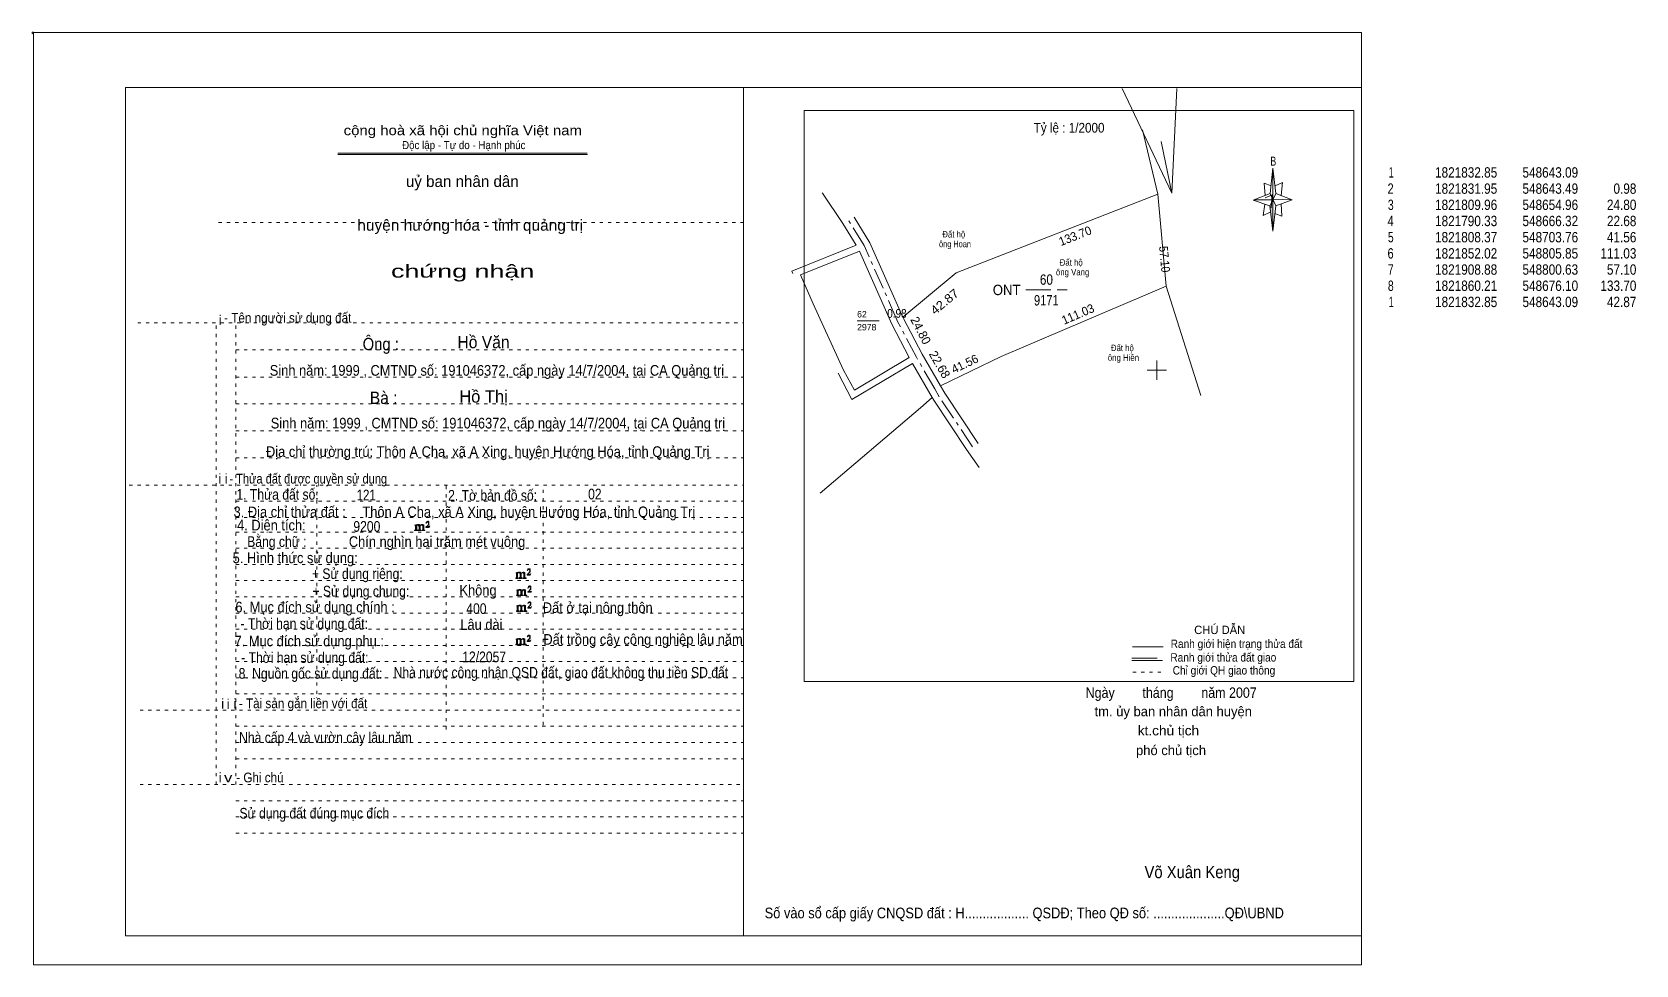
# Model space of a CAD drawing. Header units: centimetres. Extents: x -1.6 to 48, y -3.3 to 25.5.
import ezdxf
from ezdxf.enums import TextEntityAlignment as Align

# ---------------------------------------------------------------- set-up
doc = ezdxf.new("R2010")
doc.units = ezdxf.units.CM
doc.header["$LTSCALE"] = 0.13
for name, pattern in [('DOT_DASHED', [7.7, 5, -1.2, 0.3, -1.2]), ('DOTTED', [1.5, 0.3, -1.2]), ('LONG_DASHED', [7.5, 6, -1.5])]:
    doc.linetypes.add(name, pattern=pattern)
for name, color, linetype, lineweight in [('1', 7, 'DOTTED', 13), ('22', 7, 'Continuous', 13), ('33', 7, 'LONG_DASHED', 13), ('4', 7, 'Continuous', 13), ('5', 7, 'Continuous', 13), ('50', 7, 'Continuous', 13), ('52', 7, 'Continuous', 13), ('53', 7, 'Continuous', 13)]:
    doc.layers.add(name, color=color, linetype=linetype, lineweight=lineweight)
for name, color, linetype in [('10', 7, 'Continuous'), ('23', 7, 'Continuous'), ('30', 7, 'Continuous')]:
    doc.layers.add(name, color=color, linetype=linetype)

msp = doc.modelspace()

# ---------------------------------------------------------------- hatches: boundary and pattern name
at = {"layer": '5'}
msp.add_hatch(color=256, dxfattribs=at).paths.add_polyline_path([(36.77, 20.31), (36.77, 19.35), (36.67, 20.13)])
at = {"layer": '50'}
for points in [[(10.27, 10.13), (10.27, 10.12), (10.27, 10.11), (10.25, 10.11), (10.24, 10.11), (10.24, 10.1), (10.33, 10.1), (10.33, 10.11), (10.32, 10.11), (10.31, 10.11), (10.31, 10.12), (10.31, 10.13), (10.31, 10.24), (10.31, 10.25), (10.32, 10.26), (10.34, 10.26), (10.35, 10.26), (10.36, 10.26), (10.37, 10.25), (10.39, 10.22), (10.39, 10.13), (10.37, 10.12), (10.37, 10.11), (10.36, 10.11), (10.35, 10.11), (10.35, 10.1), (10.44, 10.1), (10.44, 10.11), (10.43, 10.11), (10.42, 10.11), (10.42, 10.12), (10.42, 10.13), (10.42, 10.24), (10.44, 10.26), (10.45, 10.26), (10.46, 10.26), (10.49, 10.26), (10.49, 10.25), (10.5, 10.24), (10.5, 10.22), (10.5, 10.13), (10.5, 10.12), (10.49, 10.11), (10.49, 10.11), (10.47, 10.11), (10.47, 10.1), (10.56, 10.1), (10.56, 10.11), (10.55, 10.11), (10.54, 10.11), (10.53, 10.12), (10.53, 10.13), (10.53, 10.2), (10.53, 10.25), (10.53, 10.26), (10.52, 10.27), (10.5, 10.28), (10.47, 10.28), (10.46, 10.28), (10.44, 10.27), (10.41, 10.25), (10.41, 10.26), (10.4, 10.28), (10.39, 10.28), (10.37, 10.28), (10.35, 10.28), (10.34, 10.28), (10.32, 10.26), (10.31, 10.26), (10.31, 10.25), (10.31, 10.25), (10.31, 10.26), (10.31, 10.28), (10.24, 10.26), (10.24, 10.26), (10.25, 10.26), (10.27, 10.25), (10.27, 10.24), (10.27, 10.23)], [(10.69, 10.19), (10.72, 10.24), (10.72, 10.24), (10.71, 10.22), (10.69, 10.22), (10.68, 10.22), (10.63, 10.22), (10.66, 10.26), (10.67, 10.27), (10.69, 10.28), (10.69, 10.3), (10.69, 10.32), (10.69, 10.34), (10.69, 10.35), (10.69, 10.37), (10.68, 10.38), (10.67, 10.38), (10.66, 10.39), (10.65, 10.39), (10.63, 10.38), (10.63, 10.38), (10.62, 10.37), (10.61, 10.35), (10.59, 10.33), (10.61, 10.33), (10.61, 10.35), (10.62, 10.35), (10.63, 10.36), (10.65, 10.36), (10.66, 10.36), (10.67, 10.35), (10.68, 10.35), (10.68, 10.32), (10.68, 10.3), (10.66, 10.28), (10.66, 10.26), (10.65, 10.25), (10.59, 10.2), (10.59, 10.19)], [(13.39, 8.66), (13.39, 8.65), (13.39, 8.64), (13.38, 8.64), (13.37, 8.64), (13.37, 8.62), (13.45, 8.62), (13.45, 8.64), (13.44, 8.64), (13.43, 8.64), (13.43, 8.65), (13.43, 8.66), (13.43, 8.77), (13.43, 8.78), (13.44, 8.79), (13.47, 8.79), (13.48, 8.79), (13.49, 8.79), (13.5, 8.78), (13.51, 8.74), (13.51, 8.66), (13.5, 8.65), (13.5, 8.64), (13.49, 8.64), (13.48, 8.64), (13.48, 8.62), (13.57, 8.62), (13.57, 8.64), (13.55, 8.64), (13.54, 8.64), (13.54, 8.65), (13.54, 8.66), (13.54, 8.77), (13.57, 8.79), (13.58, 8.79), (13.59, 8.79), (13.61, 8.79), (13.61, 8.78), (13.62, 8.77), (13.62, 8.74), (13.62, 8.66), (13.62, 8.65), (13.61, 8.64), (13.61, 8.64), (13.6, 8.64), (13.6, 8.62), (13.69, 8.62), (13.69, 8.64), (13.67, 8.64), (13.66, 8.64), (13.65, 8.65), (13.65, 8.66), (13.65, 8.73), (13.65, 8.78), (13.65, 8.79), (13.64, 8.8), (13.62, 8.81), (13.6, 8.81), (13.59, 8.81), (13.57, 8.8), (13.53, 8.78), (13.53, 8.79), (13.52, 8.81), (13.51, 8.81), (13.5, 8.81), (13.48, 8.81), (13.47, 8.81), (13.44, 8.79), (13.43, 8.79), (13.43, 8.78), (13.43, 8.78), (13.43, 8.79), (13.43, 8.81), (13.37, 8.79), (13.37, 8.79), (13.38, 8.79), (13.39, 8.78), (13.39, 8.77), (13.39, 8.76)], [(13.82, 8.72), (13.84, 8.77), (13.84, 8.77), (13.83, 8.74), (13.82, 8.74), (13.81, 8.74), (13.75, 8.74), (13.79, 8.79), (13.8, 8.8), (13.82, 8.81), (13.82, 8.83), (13.82, 8.84), (13.82, 8.87), (13.82, 8.88), (13.82, 8.9), (13.81, 8.91), (13.8, 8.91), (13.79, 8.92), (13.77, 8.92), (13.75, 8.91), (13.75, 8.91), (13.74, 8.9), (13.73, 8.88), (13.72, 8.86), (13.73, 8.86), (13.73, 8.88), (13.74, 8.88), (13.75, 8.89), (13.77, 8.89), (13.79, 8.89), (13.8, 8.88), (13.81, 8.88), (13.81, 8.84), (13.81, 8.83), (13.79, 8.81), (13.79, 8.79), (13.77, 8.78), (13.72, 8.73), (13.72, 8.72)], [(13.41, 8.12), (13.41, 8.11), (13.41, 8.1), (13.4, 8.1), (13.39, 8.1), (13.39, 8.09), (13.48, 8.09), (13.48, 8.1), (13.47, 8.1), (13.45, 8.1), (13.45, 8.11), (13.45, 8.12), (13.45, 8.23), (13.45, 8.24), (13.47, 8.26), (13.49, 8.26), (13.5, 8.26), (13.51, 8.26), (13.52, 8.24), (13.53, 8.21), (13.53, 8.12), (13.52, 8.11), (13.52, 8.1), (13.51, 8.1), (13.5, 8.1), (13.5, 8.09), (13.59, 8.09), (13.59, 8.1), (13.58, 8.1), (13.57, 8.1), (13.57, 8.11), (13.57, 8.12), (13.57, 8.23), (13.59, 8.26), (13.6, 8.26), (13.61, 8.26), (13.63, 8.26), (13.63, 8.24), (13.64, 8.23), (13.64, 8.21), (13.64, 8.12), (13.64, 8.11), (13.63, 8.1), (13.63, 8.1), (13.62, 8.1), (13.62, 8.09), (13.71, 8.09), (13.71, 8.1), (13.7, 8.1), (13.69, 8.1), (13.67, 8.11), (13.67, 8.12), (13.67, 8.2), (13.67, 8.24), (13.67, 8.26), (13.66, 8.27), (13.64, 8.28), (13.62, 8.28), (13.61, 8.28), (13.59, 8.27), (13.55, 8.24), (13.55, 8.26), (13.54, 8.28), (13.53, 8.28), (13.52, 8.28), (13.5, 8.28), (13.49, 8.28), (13.47, 8.26), (13.45, 8.26), (13.45, 8.24), (13.45, 8.24), (13.45, 8.26), (13.45, 8.28), (13.39, 8.26), (13.39, 8.26), (13.4, 8.26), (13.41, 8.24), (13.41, 8.23), (13.41, 8.22)], [(13.84, 8.19), (13.86, 8.23), (13.86, 8.23), (13.85, 8.21), (13.84, 8.21), (13.83, 8.21), (13.77, 8.21), (13.81, 8.26), (13.82, 8.27), (13.84, 8.28), (13.84, 8.3), (13.84, 8.31), (13.84, 8.33), (13.84, 8.34), (13.84, 8.37), (13.83, 8.38), (13.82, 8.38), (13.81, 8.39), (13.8, 8.39), (13.77, 8.38), (13.77, 8.38), (13.76, 8.37), (13.75, 8.34), (13.74, 8.32), (13.75, 8.32), (13.75, 8.34), (13.76, 8.34), (13.77, 8.36), (13.8, 8.36), (13.81, 8.36), (13.82, 8.34), (13.83, 8.34), (13.83, 8.31), (13.83, 8.3), (13.81, 8.28), (13.81, 8.26), (13.8, 8.24), (13.74, 8.2), (13.74, 8.19)], [(13.41, 7.64), (13.41, 7.63), (13.41, 7.62), (13.4, 7.62), (13.39, 7.62), (13.39, 7.6), (13.47, 7.6), (13.47, 7.62), (13.46, 7.62), (13.45, 7.62), (13.45, 7.63), (13.45, 7.64), (13.45, 7.75), (13.45, 7.76), (13.46, 7.77), (13.49, 7.77), (13.5, 7.77), (13.51, 7.77), (13.52, 7.76), (13.53, 7.72), (13.53, 7.64), (13.52, 7.63), (13.52, 7.62), (13.51, 7.62), (13.5, 7.62), (13.5, 7.6), (13.59, 7.6), (13.59, 7.62), (13.57, 7.62), (13.56, 7.62), (13.56, 7.63), (13.56, 7.64), (13.56, 7.75), (13.59, 7.77), (13.6, 7.77), (13.61, 7.77), (13.63, 7.77), (13.63, 7.76), (13.64, 7.75), (13.64, 7.72), (13.64, 7.64), (13.64, 7.63), (13.63, 7.62), (13.63, 7.62), (13.62, 7.62), (13.62, 7.6), (13.71, 7.6), (13.71, 7.62), (13.69, 7.62), (13.68, 7.62), (13.67, 7.63), (13.67, 7.64), (13.67, 7.71), (13.67, 7.76), (13.67, 7.77), (13.66, 7.78), (13.64, 7.79), (13.62, 7.79), (13.61, 7.79), (13.59, 7.78), (13.55, 7.76), (13.55, 7.77), (13.54, 7.79), (13.53, 7.79), (13.52, 7.79), (13.5, 7.79), (13.49, 7.79), (13.46, 7.77), (13.45, 7.77), (13.45, 7.76), (13.45, 7.76), (13.45, 7.77), (13.45, 7.79), (13.39, 7.77), (13.39, 7.77), (13.4, 7.77), (13.41, 7.76), (13.41, 7.75), (13.41, 7.74)], [(13.84, 7.7), (13.86, 7.75), (13.86, 7.75), (13.85, 7.72), (13.84, 7.72), (13.83, 7.72), (13.77, 7.72), (13.81, 7.77), (13.82, 7.78), (13.84, 7.79), (13.84, 7.81), (13.84, 7.82), (13.84, 7.85), (13.84, 7.86), (13.84, 7.88), (13.83, 7.89), (13.82, 7.89), (13.81, 7.9), (13.79, 7.9), (13.77, 7.89), (13.77, 7.89), (13.76, 7.88), (13.75, 7.86), (13.74, 7.84), (13.75, 7.84), (13.75, 7.86), (13.76, 7.86), (13.77, 7.87), (13.79, 7.87), (13.81, 7.87), (13.82, 7.86), (13.83, 7.86), (13.83, 7.82), (13.83, 7.81), (13.81, 7.79), (13.81, 7.77), (13.79, 7.76), (13.74, 7.71), (13.74, 7.7)], [(13.39, 6.61), (13.39, 6.6), (13.39, 6.59), (13.38, 6.59), (13.37, 6.59), (13.37, 6.57), (13.45, 6.57), (13.45, 6.59), (13.44, 6.59), (13.43, 6.59), (13.43, 6.6), (13.43, 6.61), (13.43, 6.72), (13.43, 6.73), (13.44, 6.74), (13.47, 6.74), (13.48, 6.74), (13.49, 6.74), (13.5, 6.73), (13.51, 6.69), (13.51, 6.61), (13.5, 6.6), (13.5, 6.59), (13.49, 6.59), (13.48, 6.59), (13.48, 6.57), (13.57, 6.57), (13.57, 6.59), (13.55, 6.59), (13.54, 6.59), (13.54, 6.6), (13.54, 6.61), (13.54, 6.72), (13.57, 6.74), (13.58, 6.74), (13.59, 6.74), (13.61, 6.74), (13.61, 6.73), (13.62, 6.72), (13.62, 6.69), (13.62, 6.61), (13.62, 6.6), (13.61, 6.59), (13.61, 6.59), (13.6, 6.59), (13.6, 6.57), (13.69, 6.57), (13.69, 6.59), (13.67, 6.59), (13.66, 6.59), (13.65, 6.6), (13.65, 6.61), (13.65, 6.68), (13.65, 6.73), (13.65, 6.74), (13.64, 6.75), (13.62, 6.76), (13.6, 6.76), (13.59, 6.76), (13.57, 6.75), (13.53, 6.73), (13.53, 6.74), (13.52, 6.76), (13.51, 6.76), (13.5, 6.76), (13.48, 6.76), (13.47, 6.76), (13.44, 6.74), (13.43, 6.74), (13.43, 6.73), (13.43, 6.73), (13.43, 6.74), (13.43, 6.76), (13.37, 6.74), (13.37, 6.74), (13.38, 6.74), (13.39, 6.73), (13.39, 6.72), (13.39, 6.71)], [(13.82, 6.67), (13.84, 6.72), (13.84, 6.72), (13.83, 6.69), (13.82, 6.69), (13.81, 6.69), (13.75, 6.69), (13.79, 6.74), (13.8, 6.75), (13.82, 6.76), (13.82, 6.78), (13.82, 6.79), (13.82, 6.82), (13.82, 6.83), (13.82, 6.85), (13.81, 6.86), (13.8, 6.86), (13.79, 6.87), (13.77, 6.87), (13.75, 6.86), (13.75, 6.86), (13.74, 6.85), (13.73, 6.83), (13.72, 6.81), (13.73, 6.81), (13.73, 6.83), (13.74, 6.83), (13.75, 6.84), (13.77, 6.84), (13.79, 6.84), (13.8, 6.83), (13.81, 6.83), (13.81, 6.79), (13.81, 6.78), (13.79, 6.76), (13.79, 6.74), (13.77, 6.73), (13.72, 6.68), (13.72, 6.67)]]:
    msp.add_hatch(color=256, dxfattribs=at).paths.add_polyline_path(points)

# ---------------------------------------------------------------- linework, layer by layer
at = {"layer": '1', "linetype": 'Continuous'}
for p, q in [((1.31, -2.42), (1.31, 23.78)), ((1.31, 23.78), (39.51, 23.78)), ((20.41, -2.42), (20.41, 23.78)), ((39.51, -2.42), (39.51, 23.78)), ((7.87, 21.76), (15.58, 21.76)), ((7.87, 21.71), (15.59, 21.71)), ((36.67, 20.13), (36.16, 20.3)), ((1.31, -2.42), (39.51, -2.42))]:
    msp.add_line(p, q, dxfattribs=at)
at = {"layer": '1'}
for p, q in [((4.19, 19.61), (20.41, 19.61)), ((1.69, 16.51), (20.41, 16.51)), ((4.11, 2.25), (4.11, 16.51)), ((4.72, 2.25), (4.72, 16.51)), ((4.72, 15.68), (20.41, 15.68)), ((4.72, 14.84), (20.41, 14.84)), ((4.72, 14.01), (20.41, 14.01)), ((4.72, 13.18), (20.41, 13.18)), ((4.72, 12.34), (20.41, 12.34)), ((1.43, 11.5), (20.41, 11.5)), ((7.22, 5.05), (7.22, 11.5)), ((11.22, 3.95), (11.22, 11.5)), ((14.22, 4.09), (14.22, 11.5)), ((4.72, 11), (20.41, 11)), ((4.72, 10.5), (20.41, 10.5)), ((4.72, 10.05), (20.41, 10.05)), ((4.72, 9.55), (20.41, 9.55)), ((4.72, 9.05), (20.41, 9.05)), ((4.72, 8.55), (20.41, 8.55)), ((4.72, 8.05), (20.41, 8.05)), ((4.72, 7.55), (20.41, 7.55)), ((4.72, 7.05), (20.41, 7.05)), ((4.72, 6.55), (20.41, 6.55)), ((4.72, 6.05), (20.41, 6.05)), ((4.72, 5.55), (20.41, 5.55)), ((4.72, 5.05), (20.41, 5.05)), ((1.76, 4.55), (20.41, 4.55)), ((4.72, 4.05), (20.41, 4.05)), ((4.72, 3.55), (20.41, 3.55)), ((4.72, 3.05), (20.41, 3.05)), ((1.76, 2.25), (20.41, 2.25)), ((4.72, 1.75), (20.41, 1.75)), ((4.72, 1.25), (20.41, 1.25)), ((4.72, 0.75), (20.41, 0.75))]:
    msp.add_line(p, q, dxfattribs=at)
at = {"layer": '1', "linetype": 'Continuous'}
msp.add_lwpolyline([(-1.53, -3.32), (39.51, -3.32), (39.51, 25.48), (-1.53, 25.48)], close=True, dxfattribs=at)
msp.add_lwpolyline([(36.68, 19.93), (36.47, 19.83), (36.52, 20.18)], dxfattribs=at)
at = {"layer": '22'}
for p, q in [((32.74, 22.48), (33.21, 20.49)), ((33.64, 20.52), (33.32, 22.12)), ((33.21, 20.49), (33.47, 17.65)), ((33.47, 17.65), (34.54, 14.27))]:
    msp.add_line(p, q, dxfattribs=at)
for points in [[(33.8, 23.75), (33.64, 20.52), (32.11, 23.75)], [(23.89, 18.91), (23.48, 19.58), (22.85, 20.52), (22.84, 20.53)], [(33.21, 20.49), (26.98, 18.06), (25.33, 16.69)], [(25.33, 16.69), (24.31, 18.99), (23.83, 19.78)], [(21.93, 18.04), (21.9, 18.11), (23.89, 18.91)], [(23.99, 18.73), (22.17, 18), (22.56, 17.1), (22.56, 17.1), (23.5, 15.05), (23.84, 14.43), (25.53, 15.44)], [(23.99, 18.73), (24.99, 16.47), (25.53, 15.44)], [(26.5, 14.57), (28.37, 15.47), (33.47, 17.65)], [(26.5, 14.57), (25.93, 15.55), (25.35, 16.65), (25.33, 16.69)], [(23.33, 14.96), (23.76, 14.15), (25.63, 15.26)], [(27.69, 12.04), (27.3, 12.6), (26.29, 14.13), (26.24, 14.21), (25.63, 15.26)], [(27.66, 12.79), (26.63, 14.34), (26.5, 14.57)], [(22.78, 11.25), (25.88, 13.89), (26.24, 14.21)]]:
    msp.add_lwpolyline(points, dxfattribs=at)
at = {"layer": '22', "linetype": 'DOT_DASHED'}
for points in [[(25.15, 16.61), (24.14, 18.9), (23.66, 19.67)], [(26.32, 14.47), (25.75, 15.45), (25.17, 16.56), (25.15, 16.61)], [(27.49, 12.68), (26.46, 14.23), (26.32, 14.47)]]:
    msp.add_lwpolyline(points, dxfattribs=at)
at = {"layer": '33'}
msp.add_line((29.13, 17.53), (30.41, 17.53), dxfattribs=at)
at = {"layer": '4'}
for p, q in [((32.43, 6.51), (33.38, 6.51)), ((32.41, 6.08), (33.36, 6.08))]:
    msp.add_line(p, q, dxfattribs=at)
at = {"layer": '4', "linetype": 'LONG_DASHED'}
msp.add_line((32.41, 6.16), (33.36, 6.16), dxfattribs=at)
at = {"layer": '4', "linetype": 'DOTTED'}
msp.add_line((32.44, 5.72), (33.43, 5.72), dxfattribs=at)
at = {"layer": '4'}
msp.add_lwpolyline([(22.28, 23.07), (39.27, 23.07), (39.27, 5.43), (22.28, 5.43)], close=True, dxfattribs=at)
msp.add_circle((-1.55, 25.47), 0.025, dxfattribs=at)
at = {"layer": '5'}
for p, q in [((36.68, 20.51), (36.77, 21.29)), ((36.86, 20.51), (37.36, 20.31)), ((36.86, 20.13), (36.77, 19.35)), ((37.04, 19.81), (36.83, 19.89)), ((37.02, 20.19), (37.04, 19.81))]:
    msp.add_line(p, q, dxfattribs=at)
for points in [[(36.71, 20.75), (36.5, 20.83), (36.53, 20.45)], [(36.84, 20.75), (37.06, 20.85), (37.02, 20.45)], [(36.77, 20.31), (36.68, 20.51), (36.18, 20.31)], [(36.53, 20.37), (36.75, 20.47), (36.71, 20.07)], [(36.77, 20.31), (36.86, 20.13), (37.36, 20.31)]]:
    msp.add_lwpolyline(points, dxfattribs=at)
for points in [[(36.77, 21.29), (36.86, 20.51), (36.77, 20.31)], [(36.77, 20.31), (36.18, 20.31), (36.68, 20.51), (36.86, 20.13), (37.36, 20.31), (36.77, 20.33)], [(36.77, 20.31), (36.77, 19.35), (36.67, 20.13)]]:
    msp.add_lwpolyline(points, close=True, dxfattribs=at)
at = {"layer": '50'}
for points in [[(10.27, 10.13), (10.27, 10.12), (10.27, 10.11), (10.25, 10.11), (10.24, 10.11), (10.24, 10.1), (10.33, 10.1), (10.33, 10.11), (10.32, 10.11), (10.31, 10.11), (10.31, 10.12), (10.31, 10.13), (10.31, 10.24), (10.31, 10.25), (10.32, 10.26), (10.34, 10.26), (10.35, 10.26), (10.36, 10.26), (10.37, 10.25), (10.39, 10.22), (10.39, 10.13), (10.37, 10.12), (10.37, 10.11), (10.36, 10.11), (10.35, 10.11), (10.35, 10.1), (10.44, 10.1), (10.44, 10.11), (10.43, 10.11), (10.42, 10.11), (10.42, 10.12), (10.42, 10.13), (10.42, 10.24), (10.44, 10.26), (10.45, 10.26), (10.46, 10.26), (10.49, 10.26), (10.49, 10.25), (10.5, 10.24), (10.5, 10.22), (10.5, 10.13), (10.5, 10.12), (10.49, 10.11), (10.49, 10.11), (10.47, 10.11), (10.47, 10.1), (10.56, 10.1), (10.56, 10.11), (10.55, 10.11), (10.54, 10.11), (10.53, 10.12), (10.53, 10.13), (10.53, 10.2), (10.53, 10.25), (10.53, 10.26), (10.52, 10.27), (10.5, 10.28), (10.47, 10.28), (10.46, 10.28), (10.44, 10.27), (10.41, 10.25), (10.41, 10.26), (10.4, 10.28), (10.39, 10.28), (10.37, 10.28), (10.35, 10.28), (10.34, 10.28), (10.32, 10.26), (10.31, 10.26), (10.31, 10.25), (10.31, 10.25), (10.31, 10.26), (10.31, 10.28), (10.24, 10.26), (10.24, 10.26), (10.25, 10.26), (10.27, 10.25), (10.27, 10.24), (10.27, 10.23)], [(10.69, 10.19), (10.72, 10.24), (10.72, 10.24), (10.71, 10.22), (10.69, 10.22), (10.68, 10.22), (10.63, 10.22), (10.66, 10.26), (10.67, 10.27), (10.69, 10.28), (10.69, 10.3), (10.69, 10.32), (10.69, 10.34), (10.69, 10.35), (10.69, 10.37), (10.68, 10.38), (10.67, 10.38), (10.66, 10.39), (10.65, 10.39), (10.63, 10.38), (10.63, 10.38), (10.62, 10.37), (10.61, 10.35), (10.59, 10.33), (10.61, 10.33), (10.61, 10.35), (10.62, 10.35), (10.63, 10.36), (10.65, 10.36), (10.66, 10.36), (10.67, 10.35), (10.68, 10.35), (10.68, 10.32), (10.68, 10.3), (10.66, 10.28), (10.66, 10.26), (10.65, 10.25), (10.59, 10.2), (10.59, 10.19)], [(13.39, 8.66), (13.39, 8.65), (13.39, 8.64), (13.38, 8.64), (13.37, 8.64), (13.37, 8.62), (13.45, 8.62), (13.45, 8.64), (13.44, 8.64), (13.43, 8.64), (13.43, 8.65), (13.43, 8.66), (13.43, 8.77), (13.43, 8.78), (13.44, 8.79), (13.47, 8.79), (13.48, 8.79), (13.49, 8.79), (13.5, 8.78), (13.51, 8.74), (13.51, 8.66), (13.5, 8.65), (13.5, 8.64), (13.49, 8.64), (13.48, 8.64), (13.48, 8.62), (13.57, 8.62), (13.57, 8.64), (13.55, 8.64), (13.54, 8.64), (13.54, 8.65), (13.54, 8.66), (13.54, 8.77), (13.57, 8.79), (13.58, 8.79), (13.59, 8.79), (13.61, 8.79), (13.61, 8.78), (13.62, 8.77), (13.62, 8.74), (13.62, 8.66), (13.62, 8.65), (13.61, 8.64), (13.61, 8.64), (13.6, 8.64), (13.6, 8.62), (13.69, 8.62), (13.69, 8.64), (13.67, 8.64), (13.66, 8.64), (13.65, 8.65), (13.65, 8.66), (13.65, 8.73), (13.65, 8.78), (13.65, 8.79), (13.64, 8.8), (13.62, 8.81), (13.6, 8.81), (13.59, 8.81), (13.57, 8.8), (13.53, 8.78), (13.53, 8.79), (13.52, 8.81), (13.51, 8.81), (13.5, 8.81), (13.48, 8.81), (13.47, 8.81), (13.44, 8.79), (13.43, 8.79), (13.43, 8.78), (13.43, 8.78), (13.43, 8.79), (13.43, 8.81), (13.37, 8.79), (13.37, 8.79), (13.38, 8.79), (13.39, 8.78), (13.39, 8.77), (13.39, 8.76)], [(13.82, 8.72), (13.84, 8.77), (13.84, 8.77), (13.83, 8.74), (13.82, 8.74), (13.81, 8.74), (13.75, 8.74), (13.79, 8.79), (13.8, 8.8), (13.82, 8.81), (13.82, 8.83), (13.82, 8.84), (13.82, 8.87), (13.82, 8.88), (13.82, 8.9), (13.81, 8.91), (13.8, 8.91), (13.79, 8.92), (13.77, 8.92), (13.75, 8.91), (13.75, 8.91), (13.74, 8.9), (13.73, 8.88), (13.72, 8.86), (13.73, 8.86), (13.73, 8.88), (13.74, 8.88), (13.75, 8.89), (13.77, 8.89), (13.79, 8.89), (13.8, 8.88), (13.81, 8.88), (13.81, 8.84), (13.81, 8.83), (13.79, 8.81), (13.79, 8.79), (13.77, 8.78), (13.72, 8.73), (13.72, 8.72)], [(13.41, 8.12), (13.41, 8.11), (13.41, 8.1), (13.4, 8.1), (13.39, 8.1), (13.39, 8.09), (13.48, 8.09), (13.48, 8.1), (13.47, 8.1), (13.45, 8.1), (13.45, 8.11), (13.45, 8.12), (13.45, 8.23), (13.45, 8.24), (13.47, 8.26), (13.49, 8.26), (13.5, 8.26), (13.51, 8.26), (13.52, 8.24), (13.53, 8.21), (13.53, 8.12), (13.52, 8.11), (13.52, 8.1), (13.51, 8.1), (13.5, 8.1), (13.5, 8.09), (13.59, 8.09), (13.59, 8.1), (13.58, 8.1), (13.57, 8.1), (13.57, 8.11), (13.57, 8.12), (13.57, 8.23), (13.59, 8.26), (13.6, 8.26), (13.61, 8.26), (13.63, 8.26), (13.63, 8.24), (13.64, 8.23), (13.64, 8.21), (13.64, 8.12), (13.64, 8.11), (13.63, 8.1), (13.63, 8.1), (13.62, 8.1), (13.62, 8.09), (13.71, 8.09), (13.71, 8.1), (13.7, 8.1), (13.69, 8.1), (13.67, 8.11), (13.67, 8.12), (13.67, 8.2), (13.67, 8.24), (13.67, 8.26), (13.66, 8.27), (13.64, 8.28), (13.62, 8.28), (13.61, 8.28), (13.59, 8.27), (13.55, 8.24), (13.55, 8.26), (13.54, 8.28), (13.53, 8.28), (13.52, 8.28), (13.5, 8.28), (13.49, 8.28), (13.47, 8.26), (13.45, 8.26), (13.45, 8.24), (13.45, 8.24), (13.45, 8.26), (13.45, 8.28), (13.39, 8.26), (13.39, 8.26), (13.4, 8.26), (13.41, 8.24), (13.41, 8.23), (13.41, 8.22)], [(13.84, 8.19), (13.86, 8.23), (13.86, 8.23), (13.85, 8.21), (13.84, 8.21), (13.83, 8.21), (13.77, 8.21), (13.81, 8.26), (13.82, 8.27), (13.84, 8.28), (13.84, 8.3), (13.84, 8.31), (13.84, 8.33), (13.84, 8.34), (13.84, 8.37), (13.83, 8.38), (13.82, 8.38), (13.81, 8.39), (13.8, 8.39), (13.77, 8.38), (13.77, 8.38), (13.76, 8.37), (13.75, 8.34), (13.74, 8.32), (13.75, 8.32), (13.75, 8.34), (13.76, 8.34), (13.77, 8.36), (13.8, 8.36), (13.81, 8.36), (13.82, 8.34), (13.83, 8.34), (13.83, 8.31), (13.83, 8.3), (13.81, 8.28), (13.81, 8.26), (13.8, 8.24), (13.74, 8.2), (13.74, 8.19)], [(13.41, 7.64), (13.41, 7.63), (13.41, 7.62), (13.4, 7.62), (13.39, 7.62), (13.39, 7.6), (13.47, 7.6), (13.47, 7.62), (13.46, 7.62), (13.45, 7.62), (13.45, 7.63), (13.45, 7.64), (13.45, 7.75), (13.45, 7.76), (13.46, 7.77), (13.49, 7.77), (13.5, 7.77), (13.51, 7.77), (13.52, 7.76), (13.53, 7.72), (13.53, 7.64), (13.52, 7.63), (13.52, 7.62), (13.51, 7.62), (13.5, 7.62), (13.5, 7.6), (13.59, 7.6), (13.59, 7.62), (13.57, 7.62), (13.56, 7.62), (13.56, 7.63), (13.56, 7.64), (13.56, 7.75), (13.59, 7.77), (13.6, 7.77), (13.61, 7.77), (13.63, 7.77), (13.63, 7.76), (13.64, 7.75), (13.64, 7.72), (13.64, 7.64), (13.64, 7.63), (13.63, 7.62), (13.63, 7.62), (13.62, 7.62), (13.62, 7.6), (13.71, 7.6), (13.71, 7.62), (13.69, 7.62), (13.68, 7.62), (13.67, 7.63), (13.67, 7.64), (13.67, 7.71), (13.67, 7.76), (13.67, 7.77), (13.66, 7.78), (13.64, 7.79), (13.62, 7.79), (13.61, 7.79), (13.59, 7.78), (13.55, 7.76), (13.55, 7.77), (13.54, 7.79), (13.53, 7.79), (13.52, 7.79), (13.5, 7.79), (13.49, 7.79), (13.46, 7.77), (13.45, 7.77), (13.45, 7.76), (13.45, 7.76), (13.45, 7.77), (13.45, 7.79), (13.39, 7.77), (13.39, 7.77), (13.4, 7.77), (13.41, 7.76), (13.41, 7.75), (13.41, 7.74)], [(13.84, 7.7), (13.86, 7.75), (13.86, 7.75), (13.85, 7.72), (13.84, 7.72), (13.83, 7.72), (13.77, 7.72), (13.81, 7.77), (13.82, 7.78), (13.84, 7.79), (13.84, 7.81), (13.84, 7.82), (13.84, 7.85), (13.84, 7.86), (13.84, 7.88), (13.83, 7.89), (13.82, 7.89), (13.81, 7.9), (13.79, 7.9), (13.77, 7.89), (13.77, 7.89), (13.76, 7.88), (13.75, 7.86), (13.74, 7.84), (13.75, 7.84), (13.75, 7.86), (13.76, 7.86), (13.77, 7.87), (13.79, 7.87), (13.81, 7.87), (13.82, 7.86), (13.83, 7.86), (13.83, 7.82), (13.83, 7.81), (13.81, 7.79), (13.81, 7.77), (13.79, 7.76), (13.74, 7.71), (13.74, 7.7)], [(13.39, 6.61), (13.39, 6.6), (13.39, 6.59), (13.38, 6.59), (13.37, 6.59), (13.37, 6.57), (13.45, 6.57), (13.45, 6.59), (13.44, 6.59), (13.43, 6.59), (13.43, 6.6), (13.43, 6.61), (13.43, 6.72), (13.43, 6.73), (13.44, 6.74), (13.47, 6.74), (13.48, 6.74), (13.49, 6.74), (13.5, 6.73), (13.51, 6.69), (13.51, 6.61), (13.5, 6.6), (13.5, 6.59), (13.49, 6.59), (13.48, 6.59), (13.48, 6.57), (13.57, 6.57), (13.57, 6.59), (13.55, 6.59), (13.54, 6.59), (13.54, 6.6), (13.54, 6.61), (13.54, 6.72), (13.57, 6.74), (13.58, 6.74), (13.59, 6.74), (13.61, 6.74), (13.61, 6.73), (13.62, 6.72), (13.62, 6.69), (13.62, 6.61), (13.62, 6.6), (13.61, 6.59), (13.61, 6.59), (13.6, 6.59), (13.6, 6.57), (13.69, 6.57), (13.69, 6.59), (13.67, 6.59), (13.66, 6.59), (13.65, 6.6), (13.65, 6.61), (13.65, 6.68), (13.65, 6.73), (13.65, 6.74), (13.64, 6.75), (13.62, 6.76), (13.6, 6.76), (13.59, 6.76), (13.57, 6.75), (13.53, 6.73), (13.53, 6.74), (13.52, 6.76), (13.51, 6.76), (13.5, 6.76), (13.48, 6.76), (13.47, 6.76), (13.44, 6.74), (13.43, 6.74), (13.43, 6.73), (13.43, 6.73), (13.43, 6.74), (13.43, 6.76), (13.37, 6.74), (13.37, 6.74), (13.38, 6.74), (13.39, 6.73), (13.39, 6.72), (13.39, 6.71)], [(13.82, 6.67), (13.84, 6.72), (13.84, 6.72), (13.83, 6.69), (13.82, 6.69), (13.81, 6.69), (13.75, 6.69), (13.79, 6.74), (13.8, 6.75), (13.82, 6.76), (13.82, 6.78), (13.82, 6.79), (13.82, 6.82), (13.82, 6.83), (13.82, 6.85), (13.81, 6.86), (13.8, 6.86), (13.79, 6.87), (13.77, 6.87), (13.75, 6.86), (13.75, 6.86), (13.74, 6.85), (13.73, 6.83), (13.72, 6.81), (13.73, 6.81), (13.73, 6.83), (13.74, 6.83), (13.75, 6.84), (13.77, 6.84), (13.79, 6.84), (13.8, 6.83), (13.81, 6.83), (13.81, 6.79), (13.81, 6.78), (13.79, 6.76), (13.79, 6.74), (13.77, 6.73), (13.72, 6.68), (13.72, 6.67)]]:
    msp.add_lwpolyline(points, close=True, dxfattribs=at)
at = {"layer": '52'}
msp.add_line((23.92, 16.58), (24.6, 16.58), dxfattribs=at)
at = {"layer": '53'}
for p, q in [((32.88, 15.05), (33.48, 15.05)), ((33.18, 14.75), (33.18, 15.35))]:
    msp.add_line(p, q, dxfattribs=at)

# ---------------------------------------------------------------- texts
at = {"layer": '1'}
for s, height, width, p in [('cộng hoà xã hội chủ nghĩa Việt nam', 0.3, 1.15, (11.735, 22.31)), ('Độc lập - Tự do - Hạnh phúc', 0.25, 0.9, (11.765, 21.88)), ('chứng nhận', 0.4, 1.55, (11.73, 17.91)), ('- Tên người sử dụng đất', 0.3, 0.9, (6.325, 16.52)), ('- Thửa đất được quyền sử dụng', 0.3, 0.85, (6.96, 11.55)), ('- Tài sản gắn liền với đất ', 0.3, 0.9, (6.85, 4.61)), ('v', 0.3, 1.3, (4.485, 2.32)), ('- Ghi chú', 0.3, 0.9, (5.465, 2.32))]:
    msp.add_text(s, height=height, dxfattribs=dict(at, width=width)).set_placement(p, align=Align.CENTER)
for s, height, p in [('uỷ ban nhân dân', 0.35, (11.72, 20.71)), ('i', 0.3, (4.235, 16.45)), ('i', 0.3, (4.225, 11.55)), ('i', 0.3, (4.425, 11.55)), ('i', 0.3, (4.315, 4.6)), ('i', 0.3, (4.485, 4.59)), ('i', 0.3, (4.695, 4.6)), ('i', 0.3, (4.235, 2.32))]:
    msp.add_text(s, height=height, dxfattribs=at).set_placement(p, align=Align.CENTER)
at = {"layer": '10', "width": 0.9}
for s, height, p in [('Tỷ lệ : 1/2000', 0.3, (30.47, 22.39)), ('Võ Xuân Keng', 0.38, (34.275, -0.64))]:
    msp.add_text(s, height=height, dxfattribs=at).set_placement(p, align=Align.CENTER)
at = {"layer": '23'}
for s, width, p in [('Đất hộ ', 0.9, (26.94, 19.15)), ('ông Hoan', 0.85, (26.945, 18.85)), ('Đất hộ ', 0.9, (30.57, 18.28)), ('ông Vang', 0.9, (30.58, 17.98)), ('Đất hộ ', 0.9, (32.15, 15.64)), ('ông Hiền', 0.9, (32.15, 15.34))]:
    msp.add_text(s, height=0.2, dxfattribs=dict(at, width=width)).set_placement(p, align=Align.CENTER)
at = {"layer": '30'}
for s, width, p in [('1', 0.65, (40.5, 21)), ('1821832.85', 0.85, (43.7, 21)), ('548643.09', 0.85, (46.2, 21)), ('548643.09', 0.85, (46.2, 21)), ('2', 0.8, (40.5, 20.5)), ('1821831.95', 0.85, (43.7, 20.5)), ('548643.49', 0.85, (46.2, 20.5)), ('0.98', 0.85, (48, 20.5)), ('3', 0.75, (40.5, 20)), ('1821809.96', 0.85, (43.7, 20)), ('548654.96', 0.85, (46.2, 20)), ('24.80', 0.85, (48, 20)), ('1821790.33', 0.85, (43.7, 19.5)), ('548666.32', 0.85, (46.2, 19.5)), ('22.68', 0.85, (48, 19.5)), ('4', 0.8, (40.5, 19.5)), ('5', 0.75, (40.5, 19)), ('1821808.37', 0.85, (43.7, 19)), ('548703.76', 0.85, (46.2, 19)), ('41.56', 0.85, (48, 19)), ('6', 0.8, (40.5, 18.5)), ('1821852.02', 0.85, (43.7, 18.5)), ('548805.85', 0.85, (46.2, 18.5)), ('111.03', 0.85, (48, 18.5)), ('7', 0.75, (40.5, 18)), ('1821908.88', 0.85, (43.7, 18)), ('548800.63', 0.85, (46.2, 18)), ('57.10', 0.85, (48, 18)), ('8', 0.75, (40.5, 17.5)), ('1821860.21', 0.85, (43.7, 17.5)), ('548676.10', 0.85, (46.2, 17.5)), ('133.70', 0.85, (48, 17.5)), ('1', 0.65, (40.5, 17)), ('1821832.85', 0.85, (43.7, 17)), ('548643.09', 0.85, (46.2, 17)), ('42.87', 0.85, (48, 17))]:
    msp.add_text(s, height=0.32, dxfattribs=dict(at, width=width)).set_placement(p, align=Align.RIGHT)
for s, rotation, width, p in [('133.70', 21.347, 0.95, (30.706, 19.074)), ('57.10', 275.245, 0.9, (33.287, 18.467)), ('42.87', 39.653, 1.1, (26.709, 17.062)), ('111.03', 23.15, 0.95, (30.797, 16.658))]:
    msp.add_text(s, height=0.27, rotation=rotation, dxfattribs=dict(at, width=width)).set_placement(p, align=Align.CENTER)
at = {"layer": '30', "width": 0.85}
msp.add_text('0.98', height=0.27, dxfattribs=at).set_placement((25.15, 16.67), align=Align.CENTER)
at = {"layer": '30'}
for s, height, rotation, p in [('24.80', 0.27, 297.547, (25.765, 16.217)), ('22.68', 0.27, 300.058, (26.353, 15.158)), ('41.56', 0.26, 25.727, (27.304, 15.13))]:
    msp.add_text(s, height=height, rotation=rotation, dxfattribs=at).set_placement(p, align=Align.CENTER)
at = {"layer": '33'}
for s, width, p in [('60', 0.85, (29.77, 17.69)), ('9171', 0.8, (29.765, 17.05))]:
    msp.add_text(s, height=0.32, dxfattribs=dict(at, width=width)).set_placement(p, align=Align.CENTER)
at = {"layer": '33', "width": 0.95}
msp.add_text('ONT', height=0.32, dxfattribs=at).set_placement((28.97, 17.37), align=Align.RIGHT)
at = {"layer": '4'}
msp.add_text('CHÚ DẪN', height=0.2591, dxfattribs=at).set_placement((35.125, 6.9), align=Align.CENTER)
at = {"layer": '4', "width": 0.9}
for s, p in [('Ranh giới hiện trạng thửa đất', (35.645, 6.47)), ('Ranh giới thửa đất giao ', (35.28, 6.05)), ('Chỉ giới QH giao thông', (35.255, 5.65))]:
    msp.add_text(s, height=0.2591, dxfattribs=at).set_placement(p, align=Align.CENTER)
at = {"layer": '5', "width": 0.75}
msp.add_text('B', height=0.276, dxfattribs=at).set_placement((36.78, 21.37), align=Align.CENTER)
at = {"layer": '50'}
for s, height, width, p in [('  huyện hướng hóa - tỉnh quảng trị', 0.34, 1.05, (11.83, 19.36)), ('Ông :', 0.38, 0.9, (9.2, 15.67)), ('Hồ Văn', 0.38, 0.95, (12.375, 15.73)), ('Sinh năm: 1999 , CMTND số: 191046372, cấp ngày 14/7/2004, tại CA Quảng trị', 0.33, 0.9, (12.79, 14.88)), ('Bà :', 0.38, 0.95, (9.29, 14.01)), ('Sinh năm: 1999 , CMTND số: 191046372, cấp ngày 14/7/2004, tại CA Quảng trị', 0.33, 0.9, (12.82, 13.25)), ('Địa chỉ thường trú: Thôn A Cha, xã A Xing, huyện Hướng Hóa, tỉnh Quảng Trị', 0.33, 0.9, (12.505, 12.37)), ('1. Thửa đất số:  ', 0.33, 0.85, (6.115, 11.05)), ('121', 0.33, 0.8, (8.75, 11.03)), ('2. Tờ bản đồ số:  ', 0.33, 0.85, (12.76, 11.02)), ('02', 0.33, 0.85, (15.815, 11.06)), ('3. Địa chỉ thửa đất : ', 0.33, 0.9, (6.44, 10.51)), ('4. Diện tích: ', 0.33, 0.9, (5.875, 10.1)), ('Thôn A Cha, xã A Xing, huyện Hướng Hóa, tỉnh Quảng Trị', 0.33, 0.9, (13.775, 10.51)), ('Bằng chữ :', 0.33, 0.85, (5.99, 9.59)), ('Chín nghìn hai trăm mét vuông', 0.33, 0.9, (10.94, 9.59)), ('9200', 0.33, 0.85, (8.77, 10.06)), ('5. Hình thức sử dụng:', 0.33, 0.9, (6.555, 9.09)), ('+ Sử dụng riêng:', 0.33, 0.85, (8.475, 8.6)), ('Không', 0.33, 0.9, (12.205, 8.09)), ('6. Mục đích sử dụng chính :', 0.33, 0.9, (7.17, 7.57)), ('+ Sử dụng chung:', 0.33, 0.85, (8.585, 8.06)), ('400', 0.33, 0.85, (12.155, 7.52)), ('Đất ở tại nông thôn', 0.33, 0.9, (15.905, 7.55)), ('- Thời hạn sử dụng đất:', 0.33, 0.85, (6.835, 7.06)), ('Lâu dài', 0.33, 0.9, (12.31, 7.03)), ('Đất trồng cây công nghiệp lâu năm', 0.33, 0.9, (17.305, 6.57)), ('7. Mục đích sử dụng phụ :', 0.33, 0.9, (6.99, 6.52)), ('- Thời hạn sử dụng đất:', 0.33, 0.85, (6.855, 6.01)), ('12/2057', 0.33, 0.85, (12.395, 6.03)), ('8. Nguồn gốc sử dụng đất:', 0.33, 0.85, (7.03, 5.52)), ('Nhà nước công nhận QSD đất, giao đất không thu tiền SD đất', 0.33, 0.85, (14.765, 5.55)), ('Ngày        tháng        năm 2007', 0.32, 0.9, (33.625, 4.93)), ('kt.chủ tịch', 0.3, 1.05, (33.54, 3.77)), ('Nhà cấp 4 và vườn cây lâu năm', 0.33, 0.85, (7.49, 3.54)), ('Sử dụng đất đúng mục đích ', 0.33, 0.85, (7.2, 1.2)), ('Số vào sổ cấp giấy CNQSD đất : H.................. QSDĐ; Theo QĐ số: ....................QĐ\\UBND', 0.33, 0.9, (29.085, -1.88))]:
    msp.add_text(s, height=height, dxfattribs=dict(at, width=width)).set_placement(p, align=Align.CENTER)
for s, height, p in [('Hồ Thị', 0.38, (12.375, 14.05)), ('tm. ủy ban nhân dân huyện ', 0.3, (33.745, 4.36)), ('phó chủ tịch', 0.3, (33.62, 3.16))]:
    msp.add_text(s, height=height, dxfattribs=at).set_placement(p, align=Align.CENTER)
at = {"layer": '52'}
for s, p in [('62', (23.92, 16.68)), ('2978', (23.92, 16.28))]:
    msp.add_text(s, height=0.2, dxfattribs=at).set_placement(p)

doc.saveas('drawing.dxf')
